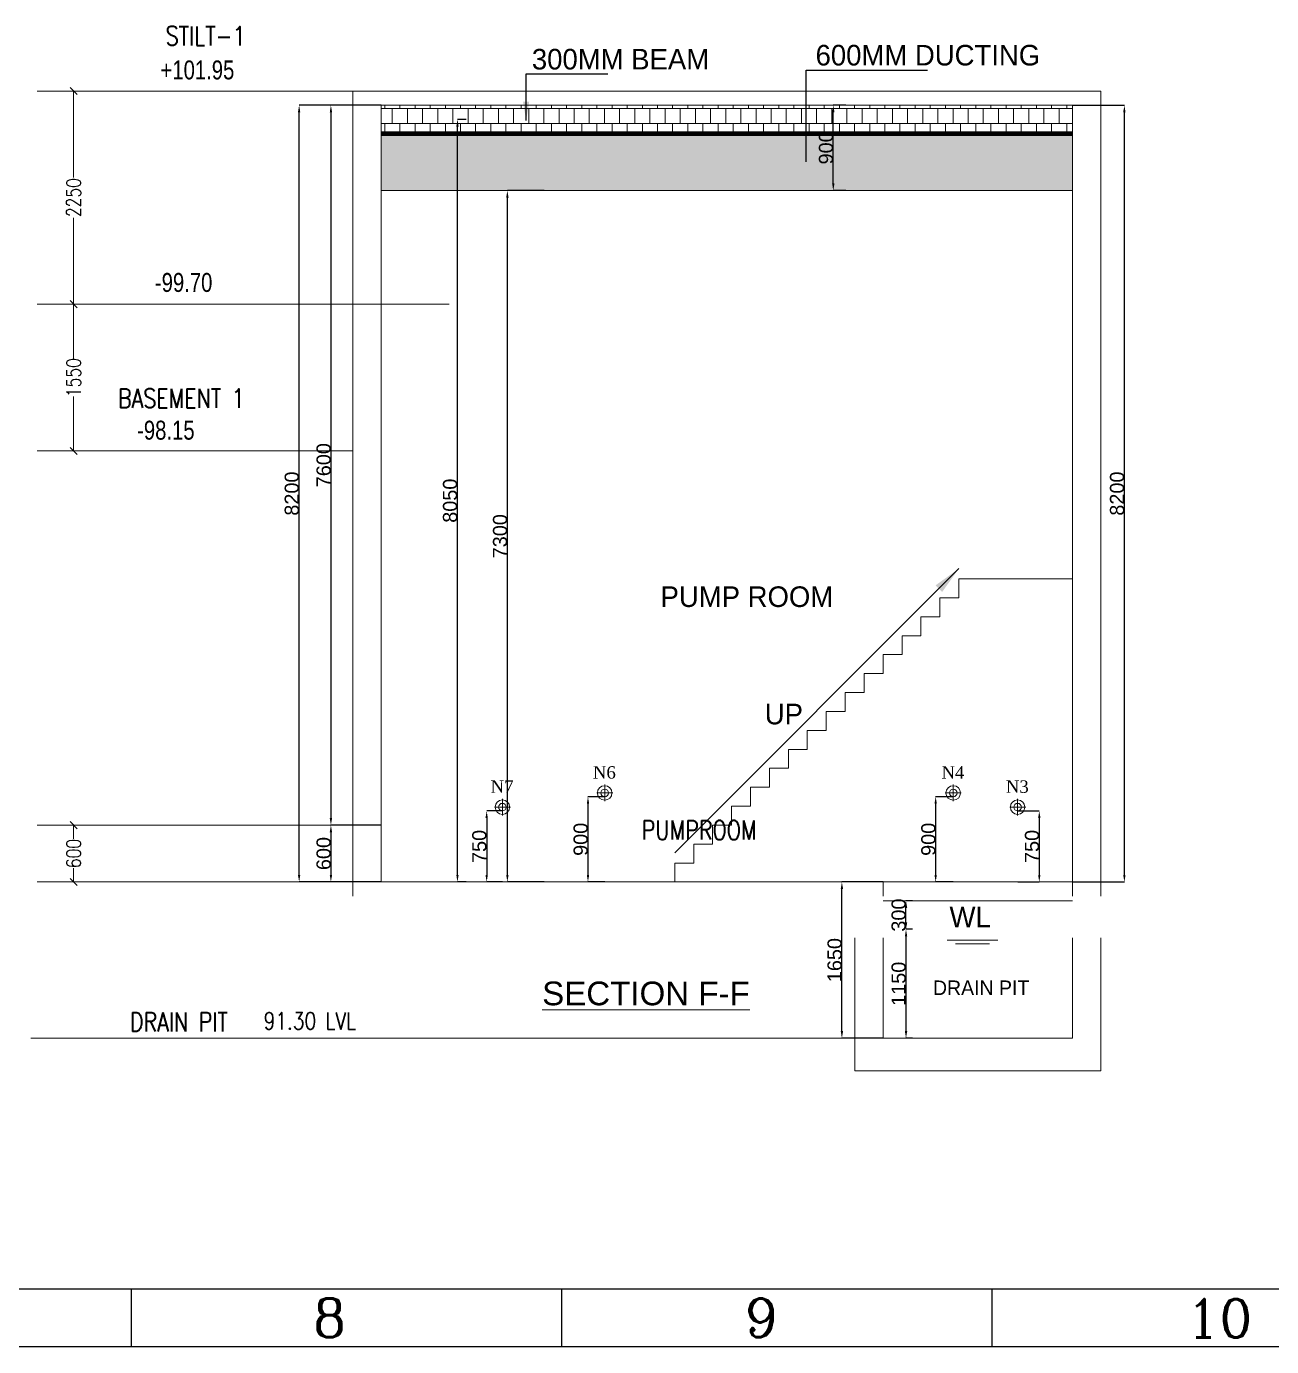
# Model space of a CAD drawing. Header units: millimetres. Extents: x -586673698 to -573385747, y -389867798 to -389752240.
# Drawn here: x -586641775 to -586628628, y -389809116 to -389795179 of the extents above; entities that cross this region are included whole.
import ezdxf
from ezdxf.enums import TextEntityAlignment as Align

# ---------------------------------------------------------------- set-up
doc = ezdxf.new("R2010")
doc.units = ezdxf.units.MM
doc.header["$LTSCALE"] = 100
doc.layers.add('dim', color=11, linetype='Continuous', lineweight=13)
doc.layers.add('PL-DOMESTIC WATER TANK', color=171, linetype='Continuous', lineweight=0)
for name, color, linetype in [('DT-PL-SHAFT', 230, 'Continuous'), ('DT-PL-SUMP', 230, 'Continuous'), ('DT-PL-Text', 181, 'Continuous'), ('Layer1', 7, 'Continuous'), ('LINE', 9, 'Continuous'), ('MAN', 7, 'Continuous'), ('PL-TEXT', 241, 'Continuous'), ('PS_DIM', 9, 'Continuous'), ('T', 2, 'Continuous')]:
    doc.layers.add(name, color=color, linetype=linetype)
doc.styles.add('Arial', font='arial.ttf')
doc.styles.add('ARIEL', font='arial.ttf')
doc.styles.add('combine', font='romanc.shx', dxfattribs={"width": 0.8})
doc.styles.add('ROMANTIC', font='romantic.ttf')
doc.styles.add('simplex-0.8', font='simplex.shx', dxfattribs={"width": 0.8})
doc.styles.add('style1', font='romanc.shx')
doc.dimstyles.new('75 ISO', dxfattribs={"dimtxt": 100, "dimasz": 75, "dimexe": 75, "dimexo": 0.7, "dimgap": 0.4, "dimtad": 0, "dimtoh": 1, "dimdec": 0, "dimdsep": 46, "dimtxsty": 'combine', "dimblk": 'OBLIQUE', "dimcen": 0, "dimclrd": 11, "dimclre": 2, "dimclrt": 4, "dimadec": 1, "dimazin": 2, "dimtfac": 1, "dimtdec": 0, "dimtmove": 2, "dimatfit": 3, "dimldrblk": 'OBLIQUE', "dimfxl": 0, "dimtolj": 1, "dimtzin": 0, "dimlwd": -1, "dimlwe": -1, "dimarcsym": 0})
doc.dimstyles.new('V Mts', dxfattribs={"dimtxt": 150, "dimasz": 75, "dimexe": 0.1, "dimexo": 0, "dimgap": 0.01, "dimtad": 1, "dimdec": 0, "dimzin": 3, "dimdsep": 46, "dimtxsty": 'Arial', "dimsah": 1, "dimcen": 0.09375, "dimdle": 0.01, "dimclrd": 8, "dimclre": 8, "dimclrt": 256, "dimadec": 0, "dimazin": 0, "dimtfac": 0.7, "dimtdec": 3, "dimtofl": 0, "dimtmove": 2, "dimatfit": 3, "dimfxl": 0, "dimfrac": 1, "dimtolj": 1, "dimtzin": 0, "dimarcsym": 0})
pattern_1 = [(0, (-585754551.69, -389664685.21), (0, 160), []), (90, (-585754551.69, -389664685.214), (-80, 160), [160, -160])]

# ---------------------------------------------------------------- blocks, each defined once
blk = doc.blocks.new('SHEET')
at = {"color": 7}
for p, q in [((12, -976.65), (1464, -976.65)), ((648.75, -976.65), (648.75, -988.65)), ((738, -976.65), (738, -988.65)), ((827.25, -976.65), (827.25, -988.65)), ((0, -988.65), (1476, -988.65))]:
    blk.add_line(p, q, dxfattribs=at)
at = {"layer": 'T', "color": 7, "style": 'style1'}
for s, p in [('8', (686.47, -986.68)), ('9', (775.94, -986.69)), ('10', (867.56, -986.79))]:
    blk.add_text(s, height=8, dxfattribs=at).set_placement(p)
blk = doc.blocks.new('*D853')
at = {"layer": 'Defpoints', "color": 0, "ltscale": 5, "transparency": 16777216}
for p in [(-586630729, -389796011, -3), (-586630182, -389796011), (-586630729, -389804211, -3)]:
    blk.add_point(p, dxfattribs=at)
at = {"layer": 'DT-PL-SHAFT', "color": 8, "lineweight": -2, "ltscale": 5, "transparency": 16777216}
for p, q in [((-586630729, -389796011), (-586630182, -389796011)), ((-586630182, -389804136), (-586630182, -389796086)), ((-586630729, -389804211), (-586630182, -389804211))]:
    blk.add_line(p, q, dxfattribs=at)
at = {"layer": 'DT-PL-SHAFT', "color": 8, "ltscale": 5, "transparency": 16777216}
for points in [[(-586630195, -389796086), (-586630170, -389796086), (-586630182, -389796011)], [(-586630195, -389804136), (-586630170, -389804136), (-586630182, -389804211)]]:
    blk.add_solid(points, dxfattribs=at)
at = {"layer": 'DT-PL-SHAFT', "lineweight": 13, "ltscale": 5, "transparency": 16777216, "insert": (-586630259, -389800111), "char_height": 150, "attachment_point": 5, "rotation": 90, "style": 'Arial'}
blk.add_mtext('\\A1;8200', dxfattribs=at)
blk = doc.blocks.new('*D854')
at = {"layer": 'Defpoints', "color": 0, "ltscale": 5, "transparency": 16777216}
for p in [(-586633256, -389796011), (-586633123, -389796011, 0), (-586633123, -389796911, 3)]:
    blk.add_point(p, dxfattribs=at)
at = {"layer": 'DT-PL-SHAFT', "color": 8, "lineweight": -2, "ltscale": 5, "transparency": 16777216}
for p, q in [((-586633123, -389796011), (-586633256, -389796011)), ((-586633256, -389796836), (-586633256, -389796086)), ((-586633123, -389796911), (-586633256, -389796911))]:
    blk.add_line(p, q, dxfattribs=at)
at = {"layer": 'DT-PL-SHAFT', "color": 8, "ltscale": 5, "transparency": 16777216}
for points in [[(-586633268, -389796086), (-586633243, -389796086), (-586633256, -389796011)], [(-586633268, -389796836), (-586633243, -389796836), (-586633256, -389796911)]]:
    blk.add_solid(points, dxfattribs=at)
at = {"layer": 'DT-PL-SHAFT', "lineweight": 13, "ltscale": 5, "transparency": 16777216, "insert": (-586633332, -389796461), "char_height": 150, "attachment_point": 5, "rotation": 90, "style": 'Arial'}
blk.add_mtext('\\A1;900', dxfattribs=at)
blk = doc.blocks.new('*D855')
at = {"layer": 'Defpoints', "color": 0, "ltscale": 5, "transparency": 16777216}
for p in [(-586638895, -389796011), (-586638029, -389796011, 0), (-586638029, -389804211, -3)]:
    blk.add_point(p, dxfattribs=at)
at = {"layer": 'DT-PL-SHAFT', "color": 8, "lineweight": -2, "ltscale": 5, "transparency": 16777216}
for p, q in [((-586638029, -389796011), (-586638896, -389796011)), ((-586638895, -389804136), (-586638895, -389796086)), ((-586638029, -389804211), (-586638896, -389804211))]:
    blk.add_line(p, q, dxfattribs=at)
at = {"layer": 'DT-PL-SHAFT', "color": 8, "ltscale": 5, "transparency": 16777216}
for points in [[(-586638908, -389796086), (-586638883, -389796086), (-586638895, -389796011)], [(-586638908, -389804136), (-586638883, -389804136), (-586638895, -389804211)]]:
    blk.add_solid(points, dxfattribs=at)
at = {"layer": 'DT-PL-SHAFT', "lineweight": 13, "ltscale": 5, "transparency": 16777216, "insert": (-586638972, -389800111), "char_height": 150, "attachment_point": 5, "rotation": 90, "style": 'Arial'}
blk.add_mtext('\\A1;8200', dxfattribs=at)
blk = doc.blocks.new('*D856')
at = {"layer": 'Defpoints', "color": 0, "ltscale": 5, "transparency": 16777216}
for p in [(-586638029, -389796011, 0), (-586638560, -389803611), (-586638029, -389803611, 0)]:
    blk.add_point(p, dxfattribs=at)
at = {"layer": 'DT-PL-SHAFT', "color": 8, "lineweight": -2, "ltscale": 5, "transparency": 16777216}
for p, q in [((-586638029, -389796011), (-586638560, -389796011)), ((-586638560, -389796086), (-586638560, -389803536)), ((-586638029, -389803611), (-586638560, -389803611))]:
    blk.add_line(p, q, dxfattribs=at)
at = {"layer": 'DT-PL-SHAFT', "color": 8, "ltscale": 5, "transparency": 16777216}
for points in [[(-586638572, -389796086), (-586638547, -389796086), (-586638560, -389796011)], [(-586638572, -389803536), (-586638547, -389803536), (-586638560, -389803611)]]:
    blk.add_solid(points, dxfattribs=at)
at = {"layer": 'DT-PL-SHAFT', "lineweight": 13, "ltscale": 5, "transparency": 16777216, "insert": (-586638636, -389799811), "char_height": 150, "attachment_point": 5, "rotation": 90, "style": 'Arial'}
blk.add_mtext('\\A1;7600', dxfattribs=at)
blk = doc.blocks.new('*D857')
at = {"layer": 'Defpoints', "color": 0, "ltscale": 5, "transparency": 16777216}
for p in [(-586632420, -389804711, 3), (-586632488, -389805861), (-586632420, -389805861, 0)]:
    blk.add_point(p, dxfattribs=at)
at = {"layer": 'DT-PL-SHAFT', "color": 8, "lineweight": -2, "ltscale": 5, "transparency": 16777216}
for p, q in [((-586632420, -389804711), (-586632488, -389804711)), ((-586632488, -389804786), (-586632488, -389805786)), ((-586632420, -389805861), (-586632488, -389805861))]:
    blk.add_line(p, q, dxfattribs=at)
at = {"layer": 'DT-PL-SHAFT', "color": 8, "ltscale": 5, "transparency": 16777216}
for points in [[(-586632500, -389804786), (-586632475, -389804786), (-586632488, -389804711)], [(-586632500, -389805786), (-586632475, -389805786), (-586632488, -389805861)]]:
    blk.add_solid(points, dxfattribs=at)
at = {"layer": 'DT-PL-SHAFT', "lineweight": 13, "ltscale": 5, "transparency": 16777216, "insert": (-586632565, -389805286), "char_height": 150, "attachment_point": 5, "rotation": 90, "style": 'Arial'}
blk.add_mtext('\\A1;1150', dxfattribs=at)
blk = doc.blocks.new('*D858')
at = {"layer": 'Defpoints', "color": 0, "ltscale": 5, "transparency": 16777216}
for p in [(-586632488, -389804411), (-586632420, -389804411, 3), (-586632420, -389804711)]:
    blk.add_point(p, dxfattribs=at)
at = {"layer": 'DT-PL-SHAFT', "color": 8, "lineweight": -2, "ltscale": 5, "transparency": 16777216}
for p, q in [((-586632420, -389804411), (-586632488, -389804411)), ((-586632488, -389804636), (-586632488, -389804486)), ((-586632420, -389804711), (-586632488, -389804711))]:
    blk.add_line(p, q, dxfattribs=at)
at = {"layer": 'DT-PL-SHAFT', "color": 8, "ltscale": 5, "transparency": 16777216}
for points in [[(-586632500, -389804486), (-586632475, -389804486), (-586632488, -389804411)], [(-586632500, -389804636), (-586632475, -389804636), (-586632488, -389804711)]]:
    blk.add_solid(points, dxfattribs=at)
at = {"layer": 'DT-PL-SHAFT', "lineweight": 13, "ltscale": 5, "transparency": 16777216, "insert": (-586632565, -389804561), "char_height": 150, "attachment_point": 5, "rotation": 90, "style": 'Arial'}
blk.add_mtext('\\A1;300', dxfattribs=at)
blk = doc.blocks.new('*D859')
at = {"layer": 'Defpoints', "color": 0, "ltscale": 5, "transparency": 16777216}
for p in [(-586633165, -389804211), (-586632729, -389804211, 0), (-586632729, -389805861, 0)]:
    blk.add_point(p, dxfattribs=at)
at = {"layer": 'DT-PL-SHAFT', "color": 8, "lineweight": -2, "ltscale": 5, "transparency": 16777216}
for p, q in [((-586632729, -389804211), (-586633165, -389804211)), ((-586633165, -389805786), (-586633165, -389804286)), ((-586632729, -389805861), (-586633165, -389805861))]:
    blk.add_line(p, q, dxfattribs=at)
at = {"layer": 'DT-PL-SHAFT', "color": 8, "ltscale": 5, "transparency": 16777216}
for points in [[(-586633177, -389804286), (-586633152, -389804286), (-586633165, -389804211)], [(-586633177, -389805786), (-586633152, -389805786), (-586633165, -389805861)]]:
    blk.add_solid(points, dxfattribs=at)
at = {"layer": 'DT-PL-SHAFT', "lineweight": 13, "ltscale": 5, "transparency": 16777216, "insert": (-586633241, -389805036), "char_height": 150, "attachment_point": 5, "rotation": 90, "style": 'Arial'}
blk.add_mtext('\\A1;1650', dxfattribs=at)
blk = doc.blocks.new('*D860')
at = {"layer": 'Defpoints', "color": 0, "ltscale": 5, "transparency": 16777216}
for p in [(-586636697, -389796911), (-586636309, -389796911, 0), (-586636309, -389804211, 0)]:
    blk.add_point(p, dxfattribs=at)
at = {"layer": 'DT-PL-SHAFT', "color": 8, "lineweight": -2, "ltscale": 5, "transparency": 16777216}
for p, q in [((-586636309, -389796911), (-586636697, -389796911)), ((-586636697, -389804136), (-586636697, -389796986)), ((-586636309, -389804211), (-586636697, -389804211))]:
    blk.add_line(p, q, dxfattribs=at)
at = {"layer": 'DT-PL-SHAFT', "color": 8, "ltscale": 5, "transparency": 16777216}
for points in [[(-586636709, -389796986), (-586636684, -389796986), (-586636697, -389796911)], [(-586636709, -389804136), (-586636684, -389804136), (-586636697, -389804211)]]:
    blk.add_solid(points, dxfattribs=at)
at = {"layer": 'DT-PL-SHAFT', "lineweight": 13, "ltscale": 5, "transparency": 16777216, "insert": (-586636773, -389800561), "char_height": 150, "attachment_point": 5, "rotation": 90, "style": 'Arial'}
blk.add_mtext('\\A1;7300', dxfattribs=at)
blk = doc.blocks.new('*D861')
at = {"layer": 'Defpoints', "color": 0, "ltscale": 5, "transparency": 16777216}
for p in [(-586637224, -389796161), (-586637130, -389796161, 0), (-586637130, -389804211, 0)]:
    blk.add_point(p, dxfattribs=at)
at = {"layer": 'DT-PL-SHAFT', "color": 8, "lineweight": -2, "ltscale": 5, "transparency": 16777216}
for p, q in [((-586637130, -389796161), (-586637224, -389796161)), ((-586637224, -389804136), (-586637224, -389796236)), ((-586637130, -389804211), (-586637224, -389804211))]:
    blk.add_line(p, q, dxfattribs=at)
at = {"layer": 'DT-PL-SHAFT', "color": 8, "ltscale": 5, "transparency": 16777216}
for points in [[(-586637236, -389796236), (-586637211, -389796236), (-586637224, -389796161)], [(-586637236, -389804136), (-586637211, -389804136), (-586637224, -389804211)]]:
    blk.add_solid(points, dxfattribs=at)
at = {"layer": 'DT-PL-SHAFT', "lineweight": 13, "ltscale": 5, "transparency": 16777216, "insert": (-586637301, -389800186), "char_height": 150, "attachment_point": 5, "rotation": 90, "style": 'Arial'}
blk.add_mtext('\\A1;8050', dxfattribs=at)
blk = doc.blocks.new('_Oblique')
at = {"color": 0, "linetype": 'ByBlock', "lineweight": -2}
blk.add_line((-0.5, -0.5), (0.5, 0.5), dxfattribs=at)
blk = doc.blocks.new('*D862')
at = {"layer": 'Defpoints', "color": 0, "transparency": 16777216}
for p in [(-586641276, -389795861), (-586641146, -389795861, 0), (-586641146, -389798111, 0)]:
    blk.add_point(p, dxfattribs=at)
at = {"layer": 'dim', "color": 2, "transparency": 16777216}
for p, q in [((-586641275, -389795861), (-586641326, -389795861)), ((-586641275, -389798111), (-586641326, -389798111))]:
    blk.add_line(p, q, dxfattribs=at)
at = {"layer": 'dim', "color": 11, "transparency": 16777216}
for p, q in [((-586641276, -389795861), (-586641276, -389796774)), ((-586641276, -389798111), (-586641276, -389797198))]:
    blk.add_line(p, q, dxfattribs=at)
at = {"layer": 'dim', "color": 11, "transparency": 16777216, "xscale": 75, "yscale": 75, "zscale": 75}
for p, rotation in [((-586641276, -389795861), 90), ((-586641276, -389798111), 270)]:
    blk.add_blockref('_Oblique', p, dxfattribs=dict(at, rotation=rotation))
at = {"layer": 'dim', "color": 4, "lineweight": 13, "transparency": 16777216, "insert": (-586641276, -389796986), "char_height": 150, "attachment_point": 5, "rotation": 90, "style": 'simplex-0.8'}
blk.add_mtext('\\A1;2250', dxfattribs=at)
blk = doc.blocks.new('*D863')
at = {"layer": 'Defpoints', "color": 0, "transparency": 16777216}
for p in [(-586641146, -389798111, 0), (-586641276, -389799661), (-586641146, -389799661, -3)]:
    blk.add_point(p, dxfattribs=at)
at = {"layer": 'dim', "color": 2, "transparency": 16777216}
for p, q in [((-586641275, -389798111), (-586641326, -389798111)), ((-586641275, -389799661), (-586641326, -389799661))]:
    blk.add_line(p, q, dxfattribs=at)
at = {"layer": 'dim', "color": 11, "transparency": 16777216}
for p, q in [((-586641276, -389798111), (-586641276, -389798686)), ((-586641276, -389799661), (-586641276, -389799086))]:
    blk.add_line(p, q, dxfattribs=at)
at = {"layer": 'dim', "color": 11, "transparency": 16777216, "xscale": 75, "yscale": 75, "zscale": 75}
for p, rotation in [((-586641276, -389798111), 90), ((-586641276, -389799661), 270)]:
    blk.add_blockref('_Oblique', p, dxfattribs=dict(at, rotation=rotation))
at = {"layer": 'dim', "color": 4, "lineweight": 13, "transparency": 16777216, "insert": (-586641276, -389798886), "char_height": 150, "attachment_point": 5, "rotation": 90, "style": 'simplex-0.8'}
blk.add_mtext('\\A1;1550', dxfattribs=at)
blk = doc.blocks.new('FDHSJJ')
at = {"layer": 'PS_DIM', "color": 8, "lineweight": 20}
for points in [[(-10183220, -7990711), (-10183220, -7990886)], [(-10183135, -7990799), (-10183304, -7990799)]]:
    blk.add_lwpolyline(points, dxfattribs=at)
at = {"layer": 'PS_DIM', "color": 30, "lineweight": 20, "true_color": 0xf8991e}
for radius in [76.6, 40]:
    blk.add_circle((-10183220, -7990799), radius, dxfattribs=at)
blk = doc.blocks.new('*D864')
at = {"layer": 'Defpoints', "color": 0, "ltscale": 5, "transparency": 16777216}
for p in [(-586636749, -389803461, 12), (-586636915, -389804211), (-586636749, -389804211, -3)]:
    blk.add_point(p, dxfattribs=at)
at = {"layer": 'DT-PL-SHAFT', "color": 8, "lineweight": -2, "ltscale": 5, "transparency": 16777216}
for p, q in [((-586636749, -389803461), (-586636915, -389803461)), ((-586636915, -389803536), (-586636915, -389804136)), ((-586636749, -389804211), (-586636915, -389804211))]:
    blk.add_line(p, q, dxfattribs=at)
at = {"layer": 'DT-PL-SHAFT', "color": 8, "ltscale": 5, "transparency": 16777216}
for points in [[(-586636928, -389803536), (-586636903, -389803536), (-586636915, -389803461)], [(-586636928, -389804136), (-586636903, -389804136), (-586636915, -389804211)]]:
    blk.add_solid(points, dxfattribs=at)
at = {"layer": 'DT-PL-SHAFT', "lineweight": 13, "ltscale": 5, "transparency": 16777216, "insert": (-586636992, -389803836), "char_height": 150, "attachment_point": 5, "rotation": 90, "style": 'Arial'}
blk.add_mtext('\\A1;750', dxfattribs=at)
blk = doc.blocks.new('*D865')
at = {"layer": 'Defpoints', "color": 0, "ltscale": 5, "transparency": 16777216}
for p in [(-586635669, -389803311, 12), (-586635846, -389804211), (-586635669, -389804211, -3)]:
    blk.add_point(p, dxfattribs=at)
at = {"layer": 'DT-PL-SHAFT', "color": 8, "lineweight": -2, "ltscale": 5, "transparency": 16777216}
for p, q in [((-586635669, -389803311), (-586635846, -389803311)), ((-586635846, -389803386), (-586635846, -389804136)), ((-586635669, -389804211), (-586635846, -389804211))]:
    blk.add_line(p, q, dxfattribs=at)
at = {"layer": 'DT-PL-SHAFT', "color": 8, "ltscale": 5, "transparency": 16777216}
for points in [[(-586635858, -389803386), (-586635833, -389803386), (-586635846, -389803311)], [(-586635858, -389804136), (-586635833, -389804136), (-586635846, -389804211)]]:
    blk.add_solid(points, dxfattribs=at)
at = {"layer": 'DT-PL-SHAFT', "lineweight": 13, "ltscale": 5, "transparency": 16777216, "insert": (-586635922, -389803761), "char_height": 150, "attachment_point": 5, "rotation": 90, "style": 'Arial'}
blk.add_mtext('\\A1;900', dxfattribs=at)
blk = doc.blocks.new('*D866')
at = {"layer": 'Defpoints', "color": 0, "ltscale": 5, "transparency": 16777216}
for p in [(-586631989, -389803311, -3), (-586632175, -389804211), (-586631989, -389804211, -3)]:
    blk.add_point(p, dxfattribs=at)
at = {"layer": 'DT-PL-SHAFT', "color": 8, "lineweight": -2, "ltscale": 5, "transparency": 16777216}
for p, q in [((-586631989, -389803311), (-586632175, -389803311)), ((-586632175, -389803386), (-586632175, -389804136)), ((-586631989, -389804211), (-586632175, -389804211))]:
    blk.add_line(p, q, dxfattribs=at)
at = {"layer": 'DT-PL-SHAFT', "color": 8, "ltscale": 5, "transparency": 16777216}
for points in [[(-586632187, -389803386), (-586632162, -389803386), (-586632175, -389803311)], [(-586632187, -389804136), (-586632162, -389804136), (-586632175, -389804211)]]:
    blk.add_solid(points, dxfattribs=at)
at = {"layer": 'DT-PL-SHAFT', "lineweight": 13, "ltscale": 5, "transparency": 16777216, "insert": (-586632251, -389803761), "char_height": 150, "attachment_point": 5, "rotation": 90, "style": 'Arial'}
blk.add_mtext('\\A1;900', dxfattribs=at)
blk = doc.blocks.new('*D867')
at = {"layer": 'Defpoints', "color": 0, "ltscale": 5, "transparency": 16777216}
for p in [(-586631309, -389803461, -3), (-586631309, -389804211, -3), (-586631081, -389804211)]:
    blk.add_point(p, dxfattribs=at)
at = {"layer": 'DT-PL-SHAFT', "color": 8, "lineweight": -2, "ltscale": 5, "transparency": 16777216}
for p, q in [((-586631309, -389803461), (-586631081, -389803461)), ((-586631081, -389803536), (-586631081, -389804136)), ((-586631309, -389804211), (-586631081, -389804211))]:
    blk.add_line(p, q, dxfattribs=at)
at = {"layer": 'DT-PL-SHAFT', "color": 8, "ltscale": 5, "transparency": 16777216}
for points in [[(-586631093, -389803536), (-586631068, -389803536), (-586631081, -389803461)], [(-586631093, -389804136), (-586631068, -389804136), (-586631081, -389804211)]]:
    blk.add_solid(points, dxfattribs=at)
at = {"layer": 'DT-PL-SHAFT', "lineweight": 13, "ltscale": 5, "transparency": 16777216, "insert": (-586631157, -389803836), "char_height": 150, "attachment_point": 5, "rotation": 90, "style": 'Arial'}
blk.add_mtext('\\A1;750', dxfattribs=at)
blk = doc.blocks.new('*D870')
at = {"layer": 'Defpoints', "color": 0, "ltscale": 5, "transparency": 16777216}
for p in [(-586638462, -389803611, -5), (-586638560, -389804211), (-586638462, -389804211, -8)]:
    blk.add_point(p, dxfattribs=at)
at = {"layer": 'DT-PL-SHAFT', "color": 8, "lineweight": -2, "ltscale": 5, "transparency": 16777216}
for p, q in [((-586638462, -389803611), (-586638560, -389803611)), ((-586638560, -389803686), (-586638560, -389804136)), ((-586638462, -389804211), (-586638560, -389804211))]:
    blk.add_line(p, q, dxfattribs=at)
at = {"layer": 'DT-PL-SHAFT', "color": 8, "ltscale": 5, "transparency": 16777216}
for points in [[(-586638572, -389803686), (-586638547, -389803686), (-586638560, -389803611)], [(-586638572, -389804136), (-586638547, -389804136), (-586638560, -389804211)]]:
    blk.add_solid(points, dxfattribs=at)
at = {"layer": 'DT-PL-SHAFT', "ltscale": 5, "transparency": 16777216, "insert": (-586638636, -389803911), "char_height": 150, "attachment_point": 5, "rotation": 89.9999, "style": 'Arial'}
blk.add_mtext('\\A1;600', dxfattribs=at)
blk = doc.blocks.new('*D878')
at = {"layer": 'Defpoints', "color": 0, "transparency": 16777216}
for p in [(-586641146, -389803611, -8), (-586641276, -389804211), (-586641146, -389804211, -8)]:
    blk.add_point(p, dxfattribs=at)
at = {"layer": 'dim', "color": 2, "transparency": 16777216}
for p, q in [((-586641275, -389803611), (-586641326, -389803611)), ((-586641275, -389804211), (-586641326, -389804211))]:
    blk.add_line(p, q, dxfattribs=at)
at = {"layer": 'dim', "color": 11, "transparency": 16777216}
for p, q in [((-586641276, -389803611), (-586641276, -389803756)), ((-586641276, -389804211), (-586641276, -389804066))]:
    blk.add_line(p, q, dxfattribs=at)
at = {"layer": 'dim', "color": 11, "transparency": 16777216, "xscale": 75, "yscale": 75, "zscale": 75}
for p, rotation in [((-586641276, -389803611), 90), ((-586641276, -389804211), 270)]:
    blk.add_blockref('_Oblique', p, dxfattribs=dict(at, rotation=rotation))
at = {"layer": 'dim', "color": 4, "lineweight": 13, "transparency": 16777216, "insert": (-586641276, -389803911), "char_height": 150, "attachment_point": 5, "rotation": 90, "style": 'simplex-0.8'}
blk.add_mtext('\\A1;600', dxfattribs=at)

msp = doc.modelspace()

# ---------------------------------------------------------------- hatches: boundary and pattern name
at = {"layer": 'DT-PL-SHAFT', "lineweight": 13, "ltscale": 15}
h = msp.add_hatch(dxfattribs=at)
h.set_pattern_fill('AR-B88', color=2, scale=20)
h.set_pattern_definition(pattern_1)
h.paths.add_polyline_path([(-586630729.4, -389796310.9), (-586630729.4, -389796010.9), (-586638029.2, -389796010.9), (-586638029.2, -389796310.9)])
h = msp.add_hatch(dxfattribs=at)
h.set_pattern_fill('AR-B88', color=4, scale=20)
h.set_pattern_definition(pattern_1)
h.paths.add_polyline_path([(-586603668.5, -389796815.4), (-586603668.5, -389796506.3)], flags=16)
h.paths.add_polyline_path([(-586630729.4, -389796910.9), (-586630729.4, -389796310.9), (-586638029.2, -389796310.9), (-586638029.2, -389796910.9)])

# ---------------------------------------------------------------- linework, layer by layer
at = {"layer": 'DT-PL-SHAFT', "color": 1, "lineweight": 13, "ltscale": 5}
msp.add_line((-586638029.2, -389804210.9, -308.7), (-586638029.2, -389799110.9, -308.7), dxfattribs=at)
at = {"layer": 'DT-PL-SHAFT', "color": 1, "lineweight": 13, "ltscale": 5, "elevation": -311.8}
for points in [[(-586638329.2, -389804710.9), (-586638329.2, -389795860.9)], [(-586638329.2, -389795860.9), (-586630429.4, -389795860.9)], [(-586638029.2, -389803664.4), (-586638029.2, -389796010.9)], [(-586638029.2, -389796010.9), (-586630729.4, -389796010.9)], [(-586630729.4, -389804210.9), (-586638029.2, -389804210.9)]]:
    msp.add_lwpolyline(points, dxfattribs=at)
at = {"layer": 'DT-PL-SHAFT', "color": 5, "lineweight": 13, "ltscale": 5, "const_width": 50, "elevation": -311.8}
msp.add_lwpolyline([(-586638029.2, -389796310.9), (-586630729.4, -389796310.9)], dxfattribs=at)
at = {"layer": 'DT-PL-SHAFT', "color": 11, "lineweight": 13, "ltscale": 5, "true_color": 0xf27172}
for points, elevation in [([(-586638029.2, -389796910.9), (-586630729.4, -389796910.9)], -311.8), ([(-586631340.8, -389804744.1), (-586632232.5, -389804744.1)], -311.6), ([(-586631429.8, -389804784.4), (-586632143.6, -389804784.4)], -311.6), ([(-586631518.7, -389804824.8), (-586632054.7, -389804824.8)], -311.6), ([(-586631607.6, -389804865.2), (-586631965.7, -389804865.2)], -311.6)]:
    msp.add_lwpolyline(points, dxfattribs=dict(at, elevation=elevation))
at = {"layer": 'DT-PL-SHAFT', "color": 4, "lineweight": 13, "ltscale": 5, "elevation": -311.8}
msp.add_lwpolyline([(-586630729.4, -389801010.9), (-586631929.8, -389801010.9), (-586631929.8, -389801210.9), (-586632129.8, -389801210.9), (-586632129.8, -389801410.9), (-586632329.8, -389801410.9), (-586632329.8, -389801610.9), (-586632529.8, -389801610.9), (-586632529.8, -389801810.9), (-586632729.8, -389801810.9), (-586632729.8, -389802010.9), (-586632929.8, -389802010.9), (-586632929.8, -389802210.9), (-586633129.8, -389802210.9), (-586633129.8, -389802410.9), (-586633329.8, -389802410.9), (-586633329.8, -389802610.9), (-586633529.8, -389802610.9), (-586633529.8, -389802810.9), (-586633729.8, -389802810.9), (-586633729.8, -389803010.9), (-586633929.8, -389803010.9), (-586633929.8, -389803210.9), (-586634129.8, -389803210.9), (-586634129.8, -389803410.9), (-586634329.8, -389803410.9), (-586634329.8, -389803610.9), (-586634529.8, -389803610.9), (-586634529.8, -389803810.9), (-586634729.8, -389803810.9), (-586634729.8, -389804010.9), (-586634929.8, -389804010.9), (-586634929.8, -389804210.9), (-586635129.8, -389804210.9)], dxfattribs=at)
at = {"layer": 'DT-PL-SHAFT', "color": 215, "lineweight": 13, "ltscale": 5, "true_color": 0xa953a0, "elevation": -308.7}
msp.add_lwpolyline([(-586632729.5, -389804710.9), (-586630729.5, -389804710.9)], dxfattribs=at)
at = {"layer": 'DT-PL-SUMP', "color": 8, "lineweight": 13, "ltscale": 0.5}
for p, q in [((-586638329.2, -389795860.9, -314.8), (-586641659.5, -389795860.9, -314.8)), ((-586637310.3, -389798110.9, -314.8), (-586641659.5, -389798110.9, -314.8)), ((-586638329.2, -389799660.9, -314.8), (-586641659.5, -389799660.9, -314.8)), ((-586638029.2, -389803610.9, -314.7), (-586641659.5, -389803610.9, -313.9)), ((-586638029.2, -389804210.9, -314.8), (-586641659.5, -389804210.9, -314))]:
    msp.add_line(p, q, dxfattribs=at)
at = {"layer": 'DT-PL-SUMP', "color": 8, "lineweight": 13, "ltscale": 0.5, "elevation": -314.5}
msp.add_lwpolyline([(-586632729.5, -389805860.9), (-586641729.4, -389805860.9)], dxfattribs=at)
at = {"layer": 'PL-DOMESTIC WATER TANK', "lineweight": 13, "ltscale": 200}
for points, elevation in [([(-586632729.5, -389804205.9), (-586632729.5, -389805860.9), (-586630729.5, -389805860.9), (-586630729.5, -389804205.9)], -311.6), ([(-586633029.5, -389804710.9), (-586638329.2, -389804710.9)], -311.8), ([(-586633029.5, -389804705.9), (-586633029.5, -389806205.9), (-586630429.5, -389806205.9), (-586630429.5, -389804705.9)], -311.6)]:
    msp.add_lwpolyline(points, dxfattribs=dict(at, elevation=elevation))

# ---------------------------------------------------------------- block references
at = {"color": 114, "lineweight": 13, "true_color": 0x139b48}
for p in [(-576452449.4, -381812472.2, -296.5), (-576448769.4, -381812472.2, -311.8), (-576453529.4, -381812622.2, -296.5), (-576448089.4, -381812622.2, -311.8)]:
    msp.add_blockref('FDHSJJ', p, dxfattribs=at)

# ---------------------------------------------------------------- texts
at = {"layer": 'DT-PL-SHAFT', "color": 1, "lineweight": 13}
for s, height, p in [('300MM BEAM', 217.15, (-586636438.1, -389795633.2, -314.4)), ('600MM DUCTING', 217.152, (-586633442.8, -389795591, -314.4))]:
    msp.add_text(s, height=height, dxfattribs=at).set_placement(p)
at = {"layer": 'DT-PL-SHAFT', "color": 140, "lineweight": 13}
for s, height, p in [('PUMP ROOM', 217.15, (-586635079.3, -389801307.8, -311.5)), ('UP', 217.15, (-586633978.9, -389802546.9, -311.4)), ('DRAIN PIT', 153.8, (-586632203.2, -389805405.1, -311.8))]:
    msp.add_text(s, height=height, dxfattribs=at).set_placement(p)
at = {"layer": 'DT-PL-SHAFT', "color": 140, "lineweight": 13, "insert": (-586622807.4, -389799456.3, -302.6), "char_height": 217.15, "width": 15478.707, "attachment_point": 5, "bg_fill": 2}
msp.add_mtext('WL', dxfattribs=at)
at = {"layer": 'DT-PL-Text', "color": 181, "lineweight": 13, "style": 'ROMANTIC'}
for s, p in [('N6', (-586635794, -389803119.8, -294.8)), ('N4', (-586632114, -389803119.8, -310)), ('N7', (-586636874, -389803269.8, -294.8)), ('N3', (-586631434, -389803269.8, -310))]:
    msp.add_text(s, height=131.18, rotation=359.98313, dxfattribs=at).set_placement(p)
at = {"layer": 'Layer1', "color": 6, "style": 'simplex-0.8', "width": 0.8}
msp.add_text('91.30 LVL', height=179.99, dxfattribs=at).set_placement((-586638295.5, -389805821.9, -3648.9), align=Align.BOTTOM_RIGHT)
at = {"layer": 'MAN', "color": 241, "lineweight": 13, "style": 'ARIEL'}
msp.add_text('%%USECTION F-F', height=250, dxfattribs=at).set_placement((-586636329.5, -389805512.7, -308.6))
at = {"layer": 'PL-TEXT', "lineweight": 13, "char_height": 200, "width": 15478.707, "attachment_point": 5, "style": 'simplex-0.8'}
for s, insert in [('STILT-1', (-586639882.7, -389795278.6, -315.6)), ('{\\fCentury Gothic|b0|i0|c0|p34;+101.95}', (-586639969.3, -389795639.6, -314.8)), ('{\\fCentury Gothic|b0|i0|c0|p34;-99.70}', (-586640114.5, -389797883.2, -314.8)), ('BASEMENT 1', (-586640139.5, -389799104.8, -315.6)), ('{\\fCentury Gothic|b0|i0|c0|p34;-98.15}', (-586640302.5, -389799442.8, -314.8)), ('PUMPROOM', (-586634672.4, -389803663.9, -333.8)), ('DRAIN PIT', (-586640165.7, -389805688.1, -309.7))]:
    msp.add_mtext(s, dxfattribs=dict(at, insert=insert))

# ---------------------------------------------------------------- dimensions: what is measured, and where the dimension line sits
at = {"layer": 'dim', "lineweight": 13}
for p1, p2, distance, picture, middle in [((-586641146, -389798110.9, -314.8), (-586641146, -389795860.9, -314.8), 129.9, '*D862', (-586641275.9, -389796985.9, -314.8)), ((-586641146, -389798110.9, -314.8), (-586641146, -389799660.9, -317.8), -129.9, '*D863', (-586641275.9, -389798885.9, -314.8)), ((-586641146, -389803610.9, -314), (-586641146, -389804210.9, -314.1), -129.9, '*D878', (-586641275.9, -389803910.9, -306.4))]:
    dim = msp.add_aligned_dim(p1=p1, p2=p2, distance=distance, dimstyle='75 ISO', override={"dimtxt": 150, "dimexe": 50, "dimtxsty": 'simplex-0.8', "dimtmove": 1}, dxfattribs=at)
    dim.commit()
    dim.dimension.update_dxf_attribs({"geometry": picture, "text_midpoint": middle})
at = {"layer": 'DT-PL-SHAFT', "color": 1, "lineweight": 13, "ltscale": 5}
for p1, p2, distance, picture, middle in [((-586638029.2, -389804210.9, -314.8), (-586638029.2, -389796010.9, -311.8), 866.2, '*D855', (-586638972, -389800110.9, -311.6)), ((-586638029.2, -389796010.9, -311.8), (-586638029.2, -389803610.9, -311.7), -530.4, '*D856', (-586638636.2, -389799810.9, -311.6)), ((-586633123, -389796910.9, -308.7), (-586633123, -389796010.9, -311.8), 132.9, '*D854', (-586633332.4, -389796460.9, -311.6)), ((-586637129.6, -389804210.9, -311.8), (-586637129.6, -389796160.9, -311.8), 94.4, '*D861', (-586637300.6, -389800185.9, -311.6)), ((-586636309.1, -389804210.9, -311.8), (-586636309.1, -389796910.9, -311.8), 387.5, '*D860', (-586636773.2, -389800560.9, -311.6)), ((-586635669.2, -389803310.9, -296.5), (-586635669.2, -389804210.9, -311.8), -176.7, '*D865', (-586635922.5, -389803760.9, -308.6)), ((-586631989.2, -389803310.9, -311.8), (-586631989.2, -389804210.9, -311.8), -185.5, '*D866', (-586632251.3, -389803760.9, -308.6)), ((-586636749.2, -389803460.9, -296.5), (-586636749.2, -389804210.9, -311.8), -166, '*D864', (-586636991.8, -389803835.9, -308.6)), ((-586631309.2, -389803460.9, -311.8), (-586631309.2, -389804210.9, -311.8), 228.3, '*D867', (-586631157.5, -389803835.9, -308.6))]:
    dim = msp.add_aligned_dim(p1=p1, p2=p2, distance=distance, dimstyle='V Mts', dxfattribs=at)
    dim.commit()
    dim.dimension.update_dxf_attribs({"geometry": picture, "text_midpoint": middle})
at = {"layer": 'DT-PL-SHAFT', "color": 1, "ltscale": 5}
dim = msp.add_aligned_dim(p1=(-586638462.4, -389803610.9, -311.6), p2=(-586638462.4, -389804210.9, -314.7), distance=-97.2, dimstyle='V Mts', dxfattribs=at)
dim.commit()
dim.dimension.update_dxf_attribs({"geometry": '*D870', "text_midpoint": (-586638636.2, -389803910.9, -306.4)})

# ---------------------------------------------------------------- leaders
at = {"layer": 'DT-PL-SHAFT', "color": 1, "lineweight": 13, "ltscale": 5}
for points, override in [([(-586636498.5, -389796172.2, -311.6), (-586636498.5, -389795679.3, -311.6), (-586635634.4, -389795679.3, -311.6)], {"dimasz": 200, "dimgap": 0.01, "dimtad": 0, "dimclrd": 5}), ([(-586633542.1, -389796608.3, -311.6), (-586633542.1, -389795639.9, -311.6), (-586632259.7, -389795639.9, -311.6)], {"dimasz": 200, "dimtad": 0, "dimclrd": 5}), ([(-586631929.8, -389800903.2, -311.8), (-586634929.8, -389803903.2, -311.8)], {"dimasz": 300, "dimtad": 0, "dimclrd": 6})]:
    msp.add_leader(points, dimstyle='V Mts', override=override, dxfattribs=at)

# ---------------------------------------------------------------- next in the draw order: texts
at = {"layer": 'DT-PL-SHAFT', "color": 140, "lineweight": 13, "insert": (-586626453, -389799456.3, -302.6), "char_height": 217.15, "width": 15478.707, "attachment_point": 5, "bg_fill": 2}
msp.add_mtext('WL', dxfattribs=at)

# ---------------------------------------------------------------- next in the draw order: linework, layer by layer
at = {"layer": 'DT-PL-SHAFT', "color": 1, "lineweight": 13, "ltscale": 5, "elevation": -311.8}
for points in [[(-586630429.4, -389795860.9), (-586630429.5, -389804710.9)], [(-586630729.4, -389796010.9), (-586630729.4, -389804210.9)]]:
    msp.add_lwpolyline(points, dxfattribs=at)

# ---------------------------------------------------------------- next in the draw order: block references
at = {"layer": 'LINE', "color": 7, "linetype": 'ByBlock', "lineweight": 13, "ltscale": 2, "xscale": 50.91065699553089, "yscale": 50.91065699553089, "zscale": 50.91065699553089}
msp.add_blockref('SHEET', (-586673697.7, -389758783.3, -234.9), dxfattribs=at)

# ---------------------------------------------------------------- next in the draw order: dimensions: what is measured, and where the dimension line sits
at = {"layer": 'DT-PL-SHAFT', "color": 1, "lineweight": 13, "ltscale": 5}
dim = msp.add_linear_dim(base=(-586630182.2, -389796010.9, -308.7), p1=(-586630729.5, -389804210.9, -311.6), p2=(-586630729.4, -389796010.9, -311.8), angle=90, dimstyle='V Mts', dxfattribs=at)
dim.commit()
dim.dimension.update_dxf_attribs({"geometry": '*D853', "text_midpoint": (-586630258.8, -389800110.9, -308.7)})

# ---------------------------------------------------------------- next in the draw order: texts
at = {"layer": 'DT-PL-SHAFT', "color": 140, "lineweight": 13, "insert": (-586631810.4, -389804581.6, -308.7), "char_height": 217.15, "width": 15478.707, "attachment_point": 5, "bg_fill": 2}
msp.add_mtext('WL', dxfattribs=at)

# ---------------------------------------------------------------- next in the draw order: linework, layer by layer
at = {"layer": 'DT-PL-SHAFT', "color": 1, "lineweight": 13, "ltscale": 5, "elevation": -308.7}
msp.add_lwpolyline([(-586630729.5, -389804410.9), (-586632729.5, -389804410.9)], dxfattribs=at)

# ---------------------------------------------------------------- next in the draw order: dimensions: what is measured, and where the dimension line sits
at = {"layer": 'DT-PL-SHAFT', "color": 1, "lineweight": 13, "ltscale": 5}
for p1, p2, distance, picture, middle in [((-586632729.5, -389805860.9, -311.6), (-586632729.5, -389804210.9, -311.6), 435.2, '*D859', (-586633241.3, -389805035.9, -311.8)), ((-586632420.3, -389804710.9, -311.8), (-586632420.3, -389804410.9, -308.7), 67.7, '*D858', (-586632564.7, -389804560.9, -311.8)), ((-586632420.3, -389804710.9, -308.7), (-586632420.3, -389805860.9, -311.6), -67.7, '*D857', (-586632564.6, -389805285.9, -311.8))]:
    dim = msp.add_aligned_dim(p1=p1, p2=p2, distance=distance, dimstyle='V Mts', dxfattribs=at)
    dim.commit()
    dim.dimension.update_dxf_attribs({"geometry": picture, "text_midpoint": middle})

doc.saveas('drawing.dxf')
